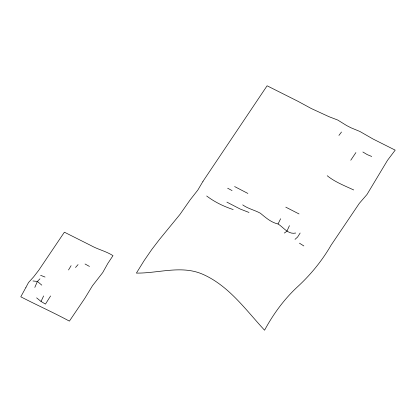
<?xml version="1.0" encoding="UTF-8"?>
<svg xmlns="http://www.w3.org/2000/svg" width="416" height="416" viewBox="0 0 416 416"><rect width="100%" height="100%" fill="white"/><g stroke="black" fill="none" stroke-linecap="round" stroke-linejoin="round"><path stroke-width="0.62" d="M34.819 287.394L37.398 281.434L39.952 278.824M289.437 225.664L286.858 231.317L284.31 233.054M50.586 295.953L45.453 304.096L41.038 301.465L43.618 295.948M295.714 233.038C288.054 234.723 283.733 227.484 278.049 223.98L280.623 218.743M68.526 269.963L71.094 265.684M350.776 160.217L355.904 152.578M300.154 233.028L297.586 237.058L295.038 239.356M338.931 135.403L341.494 132.018M75.514 267.483L78.068 264.602M32.968 280.972L37.398 281.434L41.803 285.147M233.184 209.544C223.74 206.466 214.599 202.004 206.679 195.998M278.049 223.98C271.081 222.451 265.736 217.636 260.395 213.236C254.66 210.096 248.102 208.775 242.72 204.89M248.997 212.456L240.152 209.004L226.902 202.14M40.607 275.319L45.032 277.051M371.712 156.463L367.292 154.638L362.877 152.006M234.629 186.566L247.884 193.44M353.704 189.961C344.625 185.723 335.104 182.109 327.21 175.739M285.787 207.152L299.036 213.944M227.651 188.209L232.066 190.58M85.041 263.988L89.456 266.427M299.442 243.168L303.852 245.955M36.634 297.856L41.038 301.465M25.943 287.352L20.8 296.8C36.894 305.12 53.461 312.52 69.394 321.126L84.776 298.381L92.477 285.745L102.716 272.584L107.858 263.39L112.986 255.658C106.116 251.222 97.978 249.512 90.891 245.508L64.386 232.19L38.745 270.254L33.628 276.884L28.517 282.542L25.943 287.352M202.998 181.298L197.86 190.018L190.18 199.82L179.93 214.469L159.468 239.46L151.788 249.48L144.097 260.671L136.396 273.094C158.532 273.39 181.589 264.846 202.935 274.347C228.92 285.86 245.804 309.962 264.566 330.21C273.312 314.028 284.274 298.99 297.846 286.51C310.903 274.456 322.208 260.541 331.105 245.154L359.304 203.372L366.974 194.516L387.52 160.295L395.2 150.145L373.116 139.048L359.871 131.461L351.026 127.806L346.611 125.538L337.787 120.068L328.942 116.662L311.267 108.514L298.017 101.327L267.098 85.79L202.998 181.298"/></g></svg>
